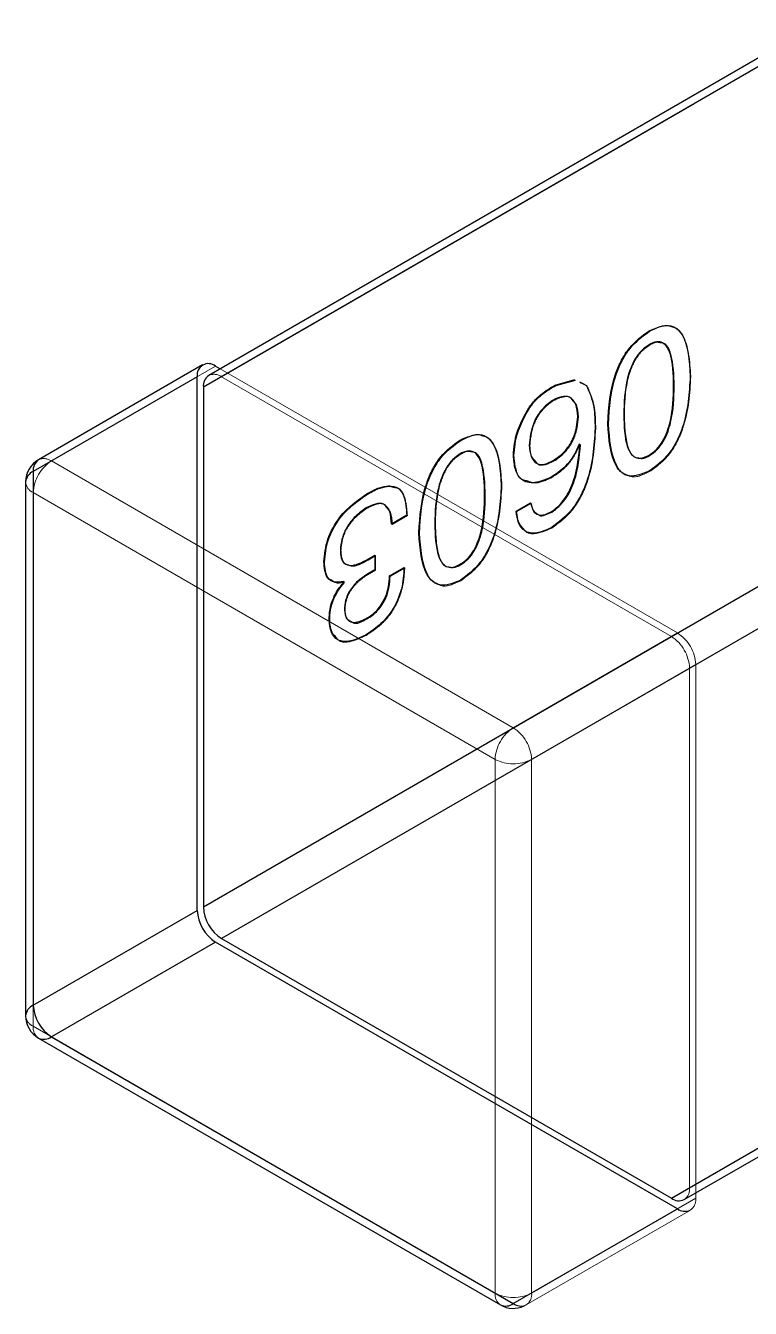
# Model space of a CAD drawing. Header units: millimetres. Extents: x 0 to 841, y 0 to 2287.
# Drawn here: x 586.5 to 588.186, y 221.388 to 224.371 of the extents above; entities that cross this region are included whole.
import ezdxf

# ---------------------------------------------------------------- set-up
doc = ezdxf.new("R2010")
doc.units = ezdxf.units.MM
doc.linetypes.add('HIDDEN', pattern=[1.905, 1.27, -0.635])

msp = doc.modelspace()

# ---------------------------------------------------------------- linework, layer by layer
at = {"color": 7, "linetype": 'Continuous', "lineweight": 25}
for p, q in [((588.3136, 224.359), (586.926, 223.5579)), ((588.3136, 224.3387), (586.9136, 223.5305)), ((587.952, 223.6608), (587.9506, 223.6616)), ((586.9119, 223.5824), (586.53, 223.362)), ((586.9419, 223.5795), (586.9526, 223.5733)), ((586.8994, 223.555), (586.5176, 223.3345)), ((586.8994, 222.3138), (586.8994, 223.555)), ((587.7323, 223.5356), (587.7778, 223.5482)), ((587.7337, 223.5348), (587.7792, 223.5473)), ((587.7888, 223.5427), (587.8049, 223.5347)), ((586.9136, 223.5305), (586.9136, 222.322)), ((587.7337, 223.5348), (587.7323, 223.5356)), ((587.7902, 223.5419), (587.7993, 223.5374)), ((588.0092, 223.5332), (588.0078, 223.534)), ((587.6642, 223.4679), (587.6628, 223.4687)), ((587.7863, 223.4616), (587.7849, 223.4625)), ((587.8562, 223.4449), (587.8548, 223.4457)), ((587.5124, 223.407), (587.5109, 223.4078)), ((587.7895, 223.3973), (587.7879, 223.3982)), ((587.7894, 223.3974), (587.7879, 223.3982)), ((587.7909, 223.3965), (587.7894, 223.3974)), ((587.7909, 223.3965), (587.7895, 223.3973)), ((587.6363, 223.3715), (587.6349, 223.3723)), ((587.952, 223.3717), (587.9506, 223.3725)), ((586.5176, 223.3345), (586.5176, 222.0934)), ((587.7291, 223.359), (587.7277, 223.3598)), ((586.5, 223.31), (586.5, 222.0689)), ((587.2956, 223.2819), (587.2942, 223.2827)), ((587.3466, 223.3007), (587.3452, 223.3015)), ((587.3466, 223.3007), (587.3592, 223.2972)), ((587.5695, 223.2794), (587.5681, 223.2802)), ((587.6411, 223.242), (587.6751, 223.2617)), ((587.6425, 223.2412), (587.6765, 223.2609)), ((587.387, 223.2327), (587.3514, 223.2122)), ((587.6425, 223.2412), (587.6411, 223.242)), ((587.7244, 223.2403), (587.723, 223.2411)), ((587.4165, 223.1911), (587.4151, 223.1919)), ((586.9136, 222.322), (588.3136, 223.1302)), ((587.1952, 223.124), (587.1938, 223.1248)), ((587.2958, 223.1301), (587.3128, 223.1399)), ((587.2972, 223.1293), (587.2958, 223.1301)), ((587.2972, 223.1293), (587.3128, 223.1383)), ((587.3128, 223.1399), (587.3128, 223.106)), ((587.3128, 223.106), (587.2942, 223.0953)), ((587.3468, 223.0918), (587.3808, 223.1114)), ((587.3482, 223.0909), (587.3822, 223.1106)), ((587.5124, 223.1179), (587.5109, 223.1187)), ((587.2401, 223.0766), (587.2401, 223.0784)), ((587.2415, 223.0776), (587.2401, 223.0784)), ((587.2415, 223.0758), (587.2401, 223.0766)), ((587.2415, 223.0758), (587.2415, 223.0776)), ((587.3482, 223.0909), (587.3468, 223.0918)), ((588.3561, 223.0568), (586.956, 222.2485)), ((587.2075, 222.9883), (587.2061, 222.9891)), ((587.2941, 222.9919), (587.2927, 222.9927)), ((588.0025, 221.6444), (589.4026, 222.4526)), ((588.0325, 221.6414), (589.4202, 222.4425)), ((586.5176, 222.0934), (586.8994, 222.3138)), ((586.9419, 222.2403), (586.56, 222.0199)), ((588.0167, 221.6199), (586.9419, 222.2403)), ((586.956, 222.2485), (588.0025, 221.6444)), ((586.53, 222.0169), (587.6048, 221.3965)), ((586.56, 222.0199), (587.6348, 221.3994)), ((587.6348, 221.3994), (588.0167, 221.6199))]:
    msp.add_line(p, q, dxfattribs=at)
at = {"color": 7, "linetype": 'HIDDEN', "lineweight": 18}
for p, q in [((586.956, 223.555), (588.3702, 224.3714)), ((589.4167, 223.7672), (588.0025, 222.9508)), ((588.0449, 222.8773), (589.4592, 223.6938)), ((587.952, 223.6287), (587.9506, 223.6295)), ((586.56, 223.359), (586.9419, 223.5795)), ((586.9526, 223.5733), (588.0167, 222.959)), ((586.956, 223.555), (588.0025, 222.9508)), ((588.0478, 223.5555), (588.0464, 223.5563)), ((587.7993, 223.5374), (587.8064, 223.5339)), ((587.8064, 223.5339), (587.8049, 223.5347)), ((587.7275, 223.4991), (587.7261, 223.4999)), ((587.8933, 223.4663), (587.8918, 223.4671)), ((587.8265, 223.4349), (587.825, 223.4357)), ((587.6734, 223.3947), (587.672, 223.3955)), ((587.5124, 223.3749), (587.5109, 223.3757)), ((587.6348, 222.7386), (586.56, 223.359)), ((587.952, 223.3342), (587.9506, 223.335)), ((587.7244, 223.3206), (587.723, 223.3215)), ((586.5176, 222.0444), (586.5176, 223.2856)), ((586.5176, 223.2856), (587.5924, 222.6651)), ((587.6082, 223.3017), (587.6068, 223.3025)), ((587.2941, 223.2489), (587.2927, 223.2497)), ((587.6765, 223.2609), (587.6751, 223.2617)), ((587.3884, 223.2319), (587.3528, 223.2114)), ((587.3884, 223.2319), (587.387, 223.2327)), ((587.3528, 223.2114), (587.3514, 223.2122)), ((587.4536, 223.2125), (587.4522, 223.2133)), ((587.7244, 223.2028), (587.723, 223.2037)), ((587.2338, 223.1516), (587.2324, 223.1524)), ((587.3142, 223.1391), (587.3128, 223.1399)), ((587.3128, 223.1383), (587.3142, 223.1391)), ((587.3142, 223.1391), (587.3142, 223.1052)), ((587.2956, 223.0945), (587.2942, 223.0953)), ((587.3142, 223.1052), (587.2956, 223.0945)), ((587.3142, 223.1052), (587.3128, 223.106)), ((587.3822, 223.1106), (587.3808, 223.1114)), ((587.5124, 223.0804), (587.5109, 223.0812)), ((587.2431, 223.0124), (587.2417, 223.0132)), ((587.2925, 222.9535), (587.2911, 222.9543)), ((588.0167, 222.959), (587.6348, 222.7386)), ((587.6772, 222.6651), (588.0591, 222.8855)), ((588.0449, 222.8773), (588.0449, 221.6689)), ((588.0591, 222.8855), (588.0591, 221.6444)), ((587.5924, 222.6651), (587.5924, 221.4239)), ((587.6772, 221.4239), (587.6772, 222.6651)), ((589.4592, 222.4853), (588.0449, 221.6689)), ((587.5924, 221.4239), (586.5176, 222.0444)), ((588.0591, 221.6444), (587.6772, 221.4239)), ((587.6648, 221.3965), (588.0467, 221.6169)), ((587.6599, 221.3939), (587.6648, 221.3965))]:
    msp.add_line(p, q, dxfattribs=at)
at = {"color": 7, "linetype": 'Continuous', "lineweight": 25}
for centre, radius, start, end in [((586.9253, 223.5592), 0.0262, 50.7967, 189.214), ((586.9436, 223.5334), 0.0302, 125.698, 185.6204), ((586.56, 223.31), 0.06, 119.9973, 180), ((586.53, 223.3071), 0.0302, 114.3747, 174.3052), ((586.5476, 223.3375), 0.0302, 125.698, 185.6204), ((587.0057, 222.3262), 0.0922, 182.6055, 237.3945), ((586.9915, 222.318), 0.0922, 182.6055, 237.3945), ((586.53, 222.0659), 0.0302, 114.3747, 174.3052), ((586.6097, 222.0976), 0.0922, 182.6055, 237.3945), ((586.56, 222.0689), 0.06, 180, 240.0027), ((586.5424, 222.0444), 0.0302, 245.6861, 305.6182), ((588.0201, 221.6689), 0.0302, 234.3818, 294.314), ((588.0345, 221.6452), 0.031, 234.7963, 289.691), ((587.6172, 221.424), 0.0302, 245.6861, 305.6182), ((587.6348, 221.4484), 0.06, 240.0027, 294.7405), ((587.6527, 221.4247), 0.031, 234.7963, 289.691)]:
    msp.add_arc(centre, radius, start, end, dxfattribs=at)
at = {"color": 7, "linetype": 'HIDDEN', "lineweight": 18}
for centre, radius, start, end in [((586.9384, 223.5304), 0.0302, 54.3818, 114.314), ((586.5424, 223.3345), 0.0302, 54.3818, 114.314), ((586.6097, 223.2814), 0.0922, 122.6055, 177.3945), ((586.53, 223.313), 0.0302, 185.6948, 245.6253), ((587.9528, 222.8732), 0.0922, 2.6055, 57.3945), ((587.967, 222.8813), 0.0922, 2.6055, 57.3945), ((587.6845, 222.6609), 0.0922, 122.6055, 177.3945), ((587.5851, 222.6609), 0.0922, 2.6055, 57.3945), ((587.6348, 222.747), 0.0922, 242.6097, 297.3903), ((586.53, 222.0719), 0.0302, 185.6948, 245.6253), ((586.5476, 222.0415), 0.0302, 174.3796, 234.302), ((588.0149, 221.6659), 0.0302, 305.698, 5.6204), ((588.0304, 221.641), 0.0289, 300.2638, 6.7169), ((587.6224, 221.421), 0.0302, 174.3796, 234.302), ((587.6348, 221.5058), 0.0922, 242.6097, 297.3903), ((587.6493, 221.4202), 0.0282, 299.2639, 7.7168)]:
    msp.add_arc(centre, radius, start, end, dxfattribs=at)
at = {"color": 7, "linetype": 'Continuous', "lineweight": 25}
for points, knots in [([(587.8548, 223.4457), (587.857, 223.4843), (587.8598, 223.5327), (587.886, 223.5939), (587.9105, 223.6325), (587.9346, 223.65), (587.9506, 223.6616)], [0, 0, 0, 0, 0.499687, 0.625352, 0.750869, 1, 1, 1, 1]), ([(587.9506, 223.6616), (587.9666, 223.6685), (587.9907, 223.6787), (588.0152, 223.6685), (588.0414, 223.6375), (588.0442, 223.5924), (588.0464, 223.5563)], [0, 0, 0, 0, 0.249123, 0.374635, 0.500323, 1, 1, 1, 1]), ([(587.952, 223.6608), (587.9685, 223.6689), (587.9873, 223.678), (588.0008, 223.6722), (588.0024, 223.6715)], [0, 0, 0, 0, 0.881067, 1, 1, 1, 1]), ([(587.8562, 223.4449), (587.8584, 223.4835), (587.8612, 223.5318), (587.8874, 223.5931), (587.9119, 223.6316), (587.936, 223.6492), (587.952, 223.6608)], [0, 0, 0, 0, 0.499687, 0.625352, 0.750869, 1, 1, 1, 1]), ([(588.0078, 223.534), (588.0072, 223.5606), (588.0063, 223.6005), (587.988, 223.6339), (587.9681, 223.6379), (587.9564, 223.6323), (587.9506, 223.6295)], [0, 0, 0, 0, 0.500896, 0.749906, 0.874864, 1, 1, 1, 1]), ([(588.0092, 223.5332), (588.0083, 223.5592), (588.0071, 223.5981), (587.9916, 223.6325), (587.9792, 223.6337), (587.9768, 223.6339)], [0, 0, 0, 0, 0.619324, 0.927207, 1, 1, 1, 1]), ([(587.9506, 223.6295), (587.9447, 223.6254), (587.9331, 223.6172), (587.9128, 223.5905), (587.8935, 223.5357), (587.8925, 223.4946), (587.8918, 223.4671)], [0, 0, 0, 0, 0.125208, 0.250259, 0.499246, 1, 1, 1, 1]), ([(588.0464, 223.5563), (588.0442, 223.517), (588.0415, 223.4678), (588.0159, 223.4051), (587.9915, 223.3652), (587.9669, 223.3471), (587.9506, 223.335)], [0, 0, 0, 0, 0.500012, 0.625693, 0.751201, 1, 1, 1, 1]), ([(587.6628, 223.4687), (587.6679, 223.4774), (587.6783, 223.4947), (587.703, 223.5181), (587.7212, 223.529), (587.7323, 223.5356)], [0, 0, 0, 0, 0.279388, 0.559544, 1, 1, 1, 1]), ([(587.6642, 223.4679), (587.6693, 223.4765), (587.6797, 223.4939), (587.7044, 223.5173), (587.7226, 223.5282), (587.7337, 223.5348)], [0, 0, 0, 0, 0.279388, 0.559544, 1, 1, 1, 1]), ([(587.8049, 223.5347), (587.8119, 223.5189), (587.8244, 223.4905), (587.8248, 223.4525), (587.825, 223.4357)], [0, 0, 0, 0, 0.558783, 1, 1, 1, 1]), ([(587.9506, 223.3725), (587.9564, 223.3765), (587.9681, 223.3843), (587.988, 223.4114), (588.0063, 223.4659), (588.0072, 223.5067), (588.0078, 223.534)], [0, 0, 0, 0, 0.125131, 0.250047, 0.49906, 1, 1, 1, 1]), ([(587.952, 223.3717), (587.9578, 223.3756), (587.9695, 223.3835), (587.9894, 223.4106), (588.0077, 223.465), (588.0086, 223.5059), (588.0092, 223.5332)], [0, 0, 0, 0, 0.125131, 0.250047, 0.49906, 1, 1, 1, 1]), ([(587.7261, 223.4999), (587.7174, 223.4935), (587.7, 223.4806), (587.6763, 223.4401), (587.6737, 223.4125), (587.672, 223.3955)], [0, 0, 0, 0, 0.280776, 0.559966, 1, 1, 1, 1]), ([(587.7849, 223.4625), (587.7839, 223.4723), (587.7821, 223.4918), (587.7683, 223.5095), (587.7472, 223.5101), (587.7332, 223.5033), (587.7261, 223.4999)], [0, 0, 0, 0, 0.280779, 0.559503, 0.779325, 1, 1, 1, 1]), ([(587.7863, 223.4616), (587.7857, 223.4719), (587.7848, 223.4885), (587.7759, 223.4968), (587.7725, 223.4999)], [0, 0, 0, 0, 0.622348, 1, 1, 1, 1]), ([(587.6349, 223.3723), (587.6364, 223.39), (587.6391, 223.4216), (587.6555, 223.4543), (587.6628, 223.4687)], [0, 0, 0, 0, 0.55918, 1, 1, 1, 1]), ([(587.6363, 223.3715), (587.6378, 223.3892), (587.6405, 223.4208), (587.6569, 223.4535), (587.6642, 223.4679)], [0, 0, 0, 0, 0.55918, 1, 1, 1, 1]), ([(587.7277, 223.3598), (587.7365, 223.3659), (587.754, 223.3779), (587.774, 223.4082), (587.7828, 223.4376), (587.7842, 223.4542), (587.7849, 223.4625)], [0, 0, 0, 0, 0.280297, 0.558545, 0.778963, 1, 1, 1, 1]), ([(587.7291, 223.359), (587.7379, 223.3651), (587.7554, 223.3771), (587.7754, 223.4074), (587.7842, 223.4368), (587.7856, 223.4533), (587.7863, 223.4616)], [0, 0, 0, 0, 0.280297, 0.558545, 0.778963, 1, 1, 1, 1]), ([(587.8918, 223.4671), (587.8925, 223.4403), (587.8934, 223.4001), (587.9126, 223.3673), (587.9329, 223.364), (587.9447, 223.3697), (587.9506, 223.3725)], [0, 0, 0, 0, 0.500906, 0.749819, 0.874781, 1, 1, 1, 1]), ([(587.5124, 223.407), (587.5289, 223.4151), (587.5477, 223.4242), (587.5611, 223.4184), (587.5627, 223.4177)], [0, 0, 0, 0, 0.881067, 1, 1, 1, 1]), ([(587.825, 223.4357), (587.8227, 223.3943), (587.8197, 223.3426), (587.7919, 223.277), (587.7659, 223.2356), (587.7401, 223.2164), (587.723, 223.2037)], [0, 0, 0, 0, 0.4996441, 0.6253276, 0.750848, 1, 1, 1, 1]), ([(587.9506, 223.335), (587.9344, 223.3286), (587.91, 223.319), (587.8861, 223.3312), (587.8603, 223.3637), (587.8572, 223.4093), (587.8548, 223.4457)], [0, 0, 0, 0, 0.248785, 0.374282, 0.499955, 1, 1, 1, 1]), ([(587.9036, 223.3245), (587.8983, 223.3264), (587.8866, 223.3306), (587.8621, 223.3637), (587.8588, 223.4088), (587.8562, 223.4449)], [0, 0, 0, 0, 0.1461929, 0.3176766, 1, 1, 1, 1]), ([(587.4151, 223.1919), (587.4174, 223.2305), (587.4202, 223.2789), (587.4463, 223.3401), (587.4709, 223.3787), (587.4949, 223.3962), (587.5109, 223.4078)], [0, 0, 0, 0, 0.499687, 0.625352, 0.750869, 1, 1, 1, 1]), ([(587.4165, 223.1911), (587.4188, 223.2297), (587.4216, 223.278), (587.4478, 223.3393), (587.4723, 223.3778), (587.4963, 223.3954), (587.5124, 223.407)], [0, 0, 0, 0, 0.499687, 0.625352, 0.750869, 1, 1, 1, 1]), ([(587.5109, 223.4078), (587.527, 223.4147), (587.551, 223.4249), (587.5755, 223.4147), (587.6017, 223.3837), (587.6045, 223.3386), (587.6068, 223.3025)], [0, 0, 0, 0, 0.249123, 0.374635, 0.500323, 1, 1, 1, 1]), ([(587.672, 223.3955), (587.6729, 223.3862), (587.6747, 223.3677), (587.6878, 223.351), (587.7076, 223.3502), (587.721, 223.3566), (587.7277, 223.3598)], [0, 0, 0, 0, 0.280784, 0.559454, 0.779294, 1, 1, 1, 1]), ([(587.7879, 223.3982), (587.7839, 223.3889), (587.7759, 223.3703), (587.753, 223.3414), (587.7344, 223.329), (587.723, 223.3215)], [0, 0, 0, 0, 0.280289, 0.560345, 1, 1, 1, 1]), ([(587.723, 223.2411), (587.7286, 223.2451), (587.7398, 223.2531), (587.7601, 223.2769), (587.7839, 223.3289), (587.7873, 223.3699), (587.7895, 223.3973)], [0, 0, 0, 0, 0.125456, 0.250769, 0.499842, 1, 1, 1, 1]), ([(587.7244, 223.2403), (587.73, 223.2443), (587.7412, 223.2523), (587.7615, 223.2761), (587.7854, 223.3281), (587.7887, 223.3691), (587.7909, 223.3965)], [0, 0, 0, 0, 0.125456, 0.250769, 0.499842, 1, 1, 1, 1]), ([(587.5109, 223.3757), (587.5051, 223.3716), (587.4934, 223.3634), (587.4732, 223.3367), (587.4538, 223.2819), (587.4529, 223.2408), (587.4522, 223.2133)], [0, 0, 0, 0, 0.125208, 0.250259, 0.499246, 1, 1, 1, 1]), ([(587.5681, 223.2802), (587.5675, 223.3068), (587.5666, 223.3467), (587.5484, 223.3801), (587.5285, 223.3841), (587.5168, 223.3785), (587.5109, 223.3757)], [0, 0, 0, 0, 0.500896, 0.749906, 0.874864, 1, 1, 1, 1]), ([(587.5695, 223.2794), (587.5687, 223.3054), (587.5674, 223.3443), (587.552, 223.3787), (587.5396, 223.3799), (587.5372, 223.3801)], [0, 0, 0, 0, 0.619324, 0.927207, 1, 1, 1, 1]), ([(587.723, 223.3215), (587.71, 223.3159), (587.6842, 223.3049), (587.6529, 223.3118), (587.6378, 223.3386), (587.6359, 223.3611), (587.6349, 223.3723)], [0, 0, 0, 0, 0.280617, 0.559274, 0.779238, 1, 1, 1, 1]), ([(587.6688, 223.3124), (587.6639, 223.3131), (587.6501, 223.3148), (587.6395, 223.3384), (587.6374, 223.3605), (587.6363, 223.3715)], [0, 0, 0, 0, 0.218133, 0.608358, 1, 1, 1, 1]), ([(587.926, 223.3661), (587.9288, 223.3654), (587.9365, 223.3636), (587.946, 223.3685), (587.952, 223.3717)], [0, 0, 0, 0, 0.369471, 1, 1, 1, 1]), ([(587.6868, 223.3581), (587.6883, 223.3558), (587.6932, 223.3487), (587.7094, 223.3498), (587.7225, 223.3559), (587.7291, 223.359)], [0, 0, 0, 0, 0.187603, 0.593003, 1, 1, 1, 1]), ([(587.1938, 223.1248), (587.1956, 223.142), (587.1992, 223.1762), (587.2356, 223.242), (587.272, 223.2673), (587.2942, 223.2827)], [0, 0, 0, 0, 0.28105, 0.560203, 1, 1, 1, 1]), ([(587.1952, 223.124), (587.197, 223.1411), (587.2006, 223.1753), (587.237, 223.2412), (587.2734, 223.2664), (587.2956, 223.2819)], [0, 0, 0, 0, 0.28105, 0.560203, 1, 1, 1, 1]), ([(587.2942, 223.2827), (587.304, 223.2882), (587.3216, 223.2979), (587.338, 223.3004), (587.3452, 223.3015)], [0, 0, 0, 0, 0.560492, 1, 1, 1, 1]), ([(587.2956, 223.2819), (587.3055, 223.2874), (587.323, 223.2971), (587.3394, 223.2996), (587.3466, 223.3007)], [0, 0, 0, 0, 0.560492, 1, 1, 1, 1]), ([(587.3452, 223.3015), (587.3529, 223.3005), (587.3683, 223.2985), (587.3839, 223.2737), (587.3858, 223.2483), (587.387, 223.2327)], [0, 0, 0, 0, 0.279474, 0.559495, 1, 1, 1, 1]), ([(587.6068, 223.3025), (587.6046, 223.2632), (587.6019, 223.214), (587.5762, 223.1514), (587.5519, 223.1114), (587.5273, 223.0933), (587.5109, 223.0812)], [0, 0, 0, 0, 0.500012, 0.625693, 0.751201, 1, 1, 1, 1]), ([(587.5109, 223.1187), (587.5168, 223.1227), (587.5285, 223.1305), (587.5484, 223.1576), (587.5666, 223.2121), (587.5675, 223.2529), (587.5681, 223.2802)], [0, 0, 0, 0, 0.125131, 0.250047, 0.49906, 1, 1, 1, 1]), ([(587.5124, 223.1179), (587.5182, 223.1218), (587.5299, 223.1297), (587.5498, 223.1568), (587.5681, 223.2112), (587.5689, 223.2521), (587.5695, 223.2794)], [0, 0, 0, 0, 0.125131, 0.250047, 0.49906, 1, 1, 1, 1]), ([(587.2927, 223.2497), (587.2842, 223.2438), (587.2674, 223.2321), (587.2462, 223.2056), (587.2348, 223.1767), (587.2332, 223.1606), (587.2324, 223.1524)], [0, 0, 0, 0, 0.280836, 0.559683, 0.779441, 1, 1, 1, 1]), ([(587.3514, 223.2122), (587.3507, 223.2223), (587.3494, 223.2424), (587.3357, 223.2608), (587.3141, 223.2607), (587.2998, 223.2534), (587.2927, 223.2497)], [0, 0, 0, 0, 0.280929, 0.559406, 0.779167, 1, 1, 1, 1]), ([(587.3528, 223.2114), (587.3525, 223.222), (587.352, 223.2393), (587.343, 223.2478), (587.3395, 223.2511)], [0, 0, 0, 0, 0.616199, 1, 1, 1, 1]), ([(587.6751, 223.2617), (587.6767, 223.2552), (587.6798, 223.2423), (587.6919, 223.2323), (587.7076, 223.2332), (587.7179, 223.2385), (587.723, 223.2411)], [0, 0, 0, 0, 0.280442, 0.5594108, 0.7795263, 1, 1, 1, 1]), ([(587.723, 223.2037), (587.7116, 223.1986), (587.6889, 223.1886), (587.661, 223.193), (587.6456, 223.2139), (587.6426, 223.2326), (587.6411, 223.242)], [0, 0, 0, 0, 0.280542, 0.559408, 0.779403, 1, 1, 1, 1]), ([(587.6594, 223.2002), (587.6554, 223.2045), (587.6461, 223.2144), (587.6438, 223.2316), (587.6425, 223.2412)], [0, 0, 0, 0, 0.436778, 1, 1, 1, 1]), ([(587.6945, 223.2335), (587.6947, 223.2333), (587.6982, 223.2304), (587.7093, 223.233), (587.7194, 223.2379), (587.7244, 223.2403)], [0, 0, 0, 0, 0.033719, 0.516467, 1, 1, 1, 1]), ([(587.5109, 223.0812), (587.4947, 223.0748), (587.4703, 223.0652), (587.4465, 223.0774), (587.4207, 223.11), (587.4176, 223.1555), (587.4151, 223.1919)], [0, 0, 0, 0, 0.248785, 0.374282, 0.499955, 1, 1, 1, 1]), ([(587.464, 223.0707), (587.4586, 223.0726), (587.447, 223.0768), (587.4225, 223.11), (587.4192, 223.155), (587.4165, 223.1911)], [0, 0, 0, 0, 0.146193, 0.317677, 1, 1, 1, 1]), ([(587.4522, 223.2133), (587.4528, 223.1865), (587.4537, 223.1463), (587.4729, 223.1135), (587.4933, 223.1102), (587.5051, 223.1159), (587.5109, 223.1187)], [0, 0, 0, 0, 0.500906, 0.749819, 0.874781, 1, 1, 1, 1]), ([(587.2401, 223.0784), (587.2327, 223.0773), (587.2178, 223.0752), (587.1972, 223.0882), (587.1951, 223.1109), (587.1938, 223.1248)], [0, 0, 0, 0, 0.281257, 0.561403, 1, 1, 1, 1]), ([(587.2324, 223.1524), (587.2327, 223.1459), (587.2334, 223.133), (587.2414, 223.1191), (587.262, 223.1128), (587.2818, 223.123), (587.2958, 223.1301)], [0, 0, 0, 0, 0.18739, 0.374072, 0.56088, 1, 1, 1, 1]), ([(587.2522, 223.117), (587.2539, 223.1164), (587.266, 223.1115), (587.2827, 223.1211), (587.2972, 223.1293)], [0, 0, 0, 0, 0.140345, 1, 1, 1, 1]), ([(587.217, 223.0787), (587.2121, 223.0809), (587.1978, 223.0876), (587.1962, 223.1096), (587.1952, 223.124)], [0, 0, 0, 0, 0.342686, 1, 1, 1, 1]), ([(587.2942, 223.0953), (587.2869, 223.0905), (587.2725, 223.0809), (587.2537, 223.0589), (587.2433, 223.034), (587.2422, 223.0202), (587.2417, 223.0132)], [0, 0, 0, 0, 0.2809435, 0.5599268, 0.7795108, 1, 1, 1, 1]), ([(587.3808, 223.1114), (587.3798, 223.0951), (587.3778, 223.0626), (587.3557, 223.0114), (587.3231, 222.9753), (587.3018, 222.9613), (587.2911, 222.9543)], [0, 0, 0, 0, 0.280713, 0.558959, 0.779032, 1, 1, 1, 1]), ([(587.4863, 223.1123), (587.4892, 223.1116), (587.4968, 223.1098), (587.5064, 223.1147), (587.5124, 223.1179)], [0, 0, 0, 0, 0.369471, 1, 1, 1, 1]), ([(587.2061, 222.9891), (587.2065, 222.9971), (587.2071, 223.0131), (587.2144, 223.0378), (587.226, 223.0598), (587.2354, 223.071), (587.2401, 223.0766)], [0, 0, 0, 0, 0.280228, 0.559846, 0.779841, 1, 1, 1, 1]), ([(587.2075, 222.9883), (587.2079, 222.9963), (587.2085, 223.0123), (587.2158, 223.037), (587.2274, 223.059), (587.2368, 223.0702), (587.2415, 223.0758)], [0, 0, 0, 0, 0.280228, 0.559846, 0.779841, 1, 1, 1, 1]), ([(587.2927, 222.9927), (587.3013, 222.9983), (587.3184, 223.0095), (587.3376, 223.0395), (587.3454, 223.0679), (587.3463, 223.0838), (587.3468, 223.0918)], [0, 0, 0, 0, 0.280338, 0.55806, 0.778671, 1, 1, 1, 1]), ([(587.2941, 222.9919), (587.3027, 222.9975), (587.3198, 223.0087), (587.3391, 223.0387), (587.3468, 223.0671), (587.3477, 223.083), (587.3482, 223.0909)], [0, 0, 0, 0, 0.280338, 0.55806, 0.778671, 1, 1, 1, 1]), ([(587.2417, 223.0132), (587.2427, 223.0058), (587.2448, 222.9909), (587.2632, 222.9792), (587.2815, 222.9876), (587.2927, 222.9927)], [0, 0, 0, 0, 0.281079, 0.560309, 1, 1, 1, 1]), ([(587.2911, 222.9543), (587.2795, 222.9488), (587.2562, 222.9377), (587.2263, 222.9389), (587.2097, 222.9595), (587.2073, 222.9793), (587.2061, 222.9891)], [0, 0, 0, 0, 0.280832, 0.559816, 0.77948, 1, 1, 1, 1]), ([(587.2227, 222.9487), (587.2191, 222.9522), (587.2099, 222.9611), (587.2084, 222.978), (587.2075, 222.9883)], [0, 0, 0, 0, 0.392995, 1, 1, 1, 1]), ([(587.26, 222.9844), (587.2608, 222.9838), (587.2689, 222.978), (587.2821, 222.9853), (587.2941, 222.9919)], [0, 0, 0, 0, 0.097396, 1, 1, 1, 1])]:
    msp.add_open_spline(points, degree=3, knots=knots, dxfattribs=at)
at = {"color": 7, "linetype": 'HIDDEN', "lineweight": 18}
for points, knots in [([(588.0024, 223.6715), (588.007, 223.6702), (588.0181, 223.667), (588.0424, 223.6357), (588.0454, 223.5911), (588.0478, 223.5555)], [0, 0, 0, 0, 0.128106, 0.303343, 1, 1, 1, 1]), ([(587.9768, 223.6339), (587.9743, 223.6346), (587.9671, 223.6366), (587.958, 223.6318), (587.952, 223.6287)], [0, 0, 0, 0, 0.345591, 1, 1, 1, 1]), ([(587.952, 223.6287), (587.9461, 223.6246), (587.9345, 223.6164), (587.9143, 223.5897), (587.8949, 223.5349), (587.8939, 223.4938), (587.8933, 223.4663)], [0, 0, 0, 0, 0.125208, 0.250259, 0.499246, 1, 1, 1, 1]), ([(588.0478, 223.5555), (588.0457, 223.5162), (588.043, 223.467), (588.0173, 223.4043), (587.993, 223.3644), (587.9683, 223.3463), (587.952, 223.3342)], [0, 0, 0, 0, 0.500012, 0.625693, 0.751201, 1, 1, 1, 1]), ([(587.8064, 223.5339), (587.8133, 223.5181), (587.8258, 223.4897), (587.8263, 223.4516), (587.8265, 223.4349)], [0, 0, 0, 0, 0.558783, 1, 1, 1, 1]), ([(587.7275, 223.4991), (587.7188, 223.4927), (587.7014, 223.4798), (587.6777, 223.4393), (587.6751, 223.4116), (587.6734, 223.3947)], [0, 0, 0, 0, 0.280776, 0.559966, 1, 1, 1, 1]), ([(587.7725, 223.4999), (587.7708, 223.5024), (587.7657, 223.5101), (587.7483, 223.5088), (587.7345, 223.5024), (587.7275, 223.4991)], [0, 0, 0, 0, 0.197402, 0.597923, 1, 1, 1, 1]), ([(587.8933, 223.4663), (587.8941, 223.4401), (587.8954, 223.4009), (587.9116, 223.3671), (587.9239, 223.3663), (587.926, 223.3661)], [0, 0, 0, 0, 0.625033, 0.935628, 1, 1, 1, 1]), ([(587.8265, 223.4349), (587.8241, 223.3935), (587.8211, 223.3418), (587.7933, 223.2762), (587.7673, 223.2348), (587.7415, 223.2156), (587.7244, 223.2028)], [0, 0, 0, 0, 0.4996441, 0.6253276, 0.750848, 1, 1, 1, 1]), ([(587.5627, 223.4177), (587.5674, 223.4164), (587.5784, 223.4132), (587.6028, 223.3819), (587.6058, 223.3373), (587.6082, 223.3017)], [0, 0, 0, 0, 0.128106, 0.303343, 1, 1, 1, 1]), ([(587.6734, 223.3947), (587.674, 223.385), (587.675, 223.3691), (587.6835, 223.3612), (587.6868, 223.3581)], [0, 0, 0, 0, 0.61344, 1, 1, 1, 1]), ([(587.7894, 223.3974), (587.7853, 223.3881), (587.7773, 223.3695), (587.7544, 223.3406), (587.7358, 223.3282), (587.7244, 223.3206)], [0, 0, 0, 0, 0.280289, 0.560345, 1, 1, 1, 1]), ([(587.5124, 223.3749), (587.5065, 223.3708), (587.4948, 223.3626), (587.4746, 223.3359), (587.4552, 223.2811), (587.4543, 223.24), (587.4536, 223.2125)], [0, 0, 0, 0, 0.125208, 0.250259, 0.499246, 1, 1, 1, 1]), ([(587.5372, 223.3801), (587.5347, 223.3808), (587.5275, 223.3828), (587.5183, 223.378), (587.5124, 223.3749)], [0, 0, 0, 0, 0.345591, 1, 1, 1, 1]), ([(587.952, 223.3342), (587.9351, 223.3263), (587.917, 223.3179), (587.9045, 223.3241), (587.9036, 223.3245)], [0, 0, 0, 0, 0.93128, 1, 1, 1, 1]), ([(587.7244, 223.3206), (587.7111, 223.3142), (587.6903, 223.3043), (587.6744, 223.3103), (587.6688, 223.3124)], [0, 0, 0, 0, 0.643152, 1, 1, 1, 1]), ([(587.3592, 223.2972), (587.3623, 223.2966), (587.3728, 223.2946), (587.385, 223.2723), (587.3871, 223.2473), (587.3884, 223.2319)], [0, 0, 0, 0, 0.138459, 0.473284, 1, 1, 1, 1]), ([(587.6082, 223.3017), (587.606, 223.2624), (587.6033, 223.2132), (587.5776, 223.1505), (587.5533, 223.1106), (587.5287, 223.0925), (587.5124, 223.0804)], [0, 0, 0, 0, 0.500012, 0.625693, 0.751201, 1, 1, 1, 1]), ([(587.2941, 223.2489), (587.2856, 223.243), (587.2688, 223.2313), (587.2477, 223.2048), (587.2362, 223.1759), (587.2346, 223.1597), (587.2338, 223.1516)], [0, 0, 0, 0, 0.280836, 0.559683, 0.779441, 1, 1, 1, 1]), ([(587.3395, 223.2511), (587.3379, 223.2536), (587.3329, 223.2614), (587.3151, 223.2594), (587.3011, 223.2524), (587.2941, 223.2489)], [0, 0, 0, 0, 0.190225, 0.594128, 1, 1, 1, 1]), ([(587.6765, 223.2609), (587.678, 223.2542), (587.6808, 223.2412), (587.69, 223.236), (587.6945, 223.2335)], [0, 0, 0, 0, 0.515484, 1, 1, 1, 1]), ([(587.4536, 223.2125), (587.4545, 223.1863), (587.4558, 223.1472), (587.4719, 223.1133), (587.4842, 223.1125), (587.4863, 223.1123)], [0, 0, 0, 0, 0.625033, 0.935628, 1, 1, 1, 1]), ([(587.7244, 223.2028), (587.7132, 223.1981), (587.6909, 223.1886), (587.667, 223.1892), (587.6604, 223.1988), (587.6594, 223.2002)], [0, 0, 0, 0, 0.461166, 0.919579, 1, 1, 1, 1]), ([(587.2338, 223.1516), (587.2342, 223.1452), (587.2349, 223.1324), (587.2415, 223.1194), (587.2492, 223.1177), (587.2522, 223.117)], [0, 0, 0, 0, 0.383061, 0.764675, 1, 1, 1, 1]), ([(587.3822, 223.1106), (587.3812, 223.0943), (587.3793, 223.0618), (587.3571, 223.0105), (587.3245, 222.9745), (587.3032, 222.9605), (587.2925, 222.9535)], [0, 0, 0, 0, 0.280713, 0.558959, 0.779032, 1, 1, 1, 1]), ([(587.2415, 223.0776), (587.2336, 223.0757), (587.2242, 223.0734), (587.218, 223.078), (587.217, 223.0787)], [0, 0, 0, 0, 0.845266, 1, 1, 1, 1]), ([(587.2956, 223.0945), (587.2884, 223.0897), (587.2739, 223.08), (587.2551, 223.0581), (587.2447, 223.0332), (587.2436, 223.0193), (587.2431, 223.0124)], [0, 0, 0, 0, 0.2809435, 0.5599268, 0.7795108, 1, 1, 1, 1]), ([(587.5124, 223.0804), (587.4955, 223.0725), (587.4774, 223.0641), (587.4648, 223.0703), (587.464, 223.0707)], [0, 0, 0, 0, 0.93128, 1, 1, 1, 1]), ([(587.2431, 223.0124), (587.244, 223.0047), (587.2457, 222.9905), (587.2556, 222.9863), (587.26, 222.9844)], [0, 0, 0, 0, 0.5480569, 1, 1, 1, 1]), ([(587.2925, 222.9535), (587.281, 222.9482), (587.2581, 222.9376), (587.2317, 222.9358), (587.2243, 222.9464), (587.2227, 222.9487)], [0, 0, 0, 0, 0.441068, 0.879235, 1, 1, 1, 1])]:
    msp.add_open_spline(points, degree=3, knots=knots, dxfattribs=at)

doc.saveas('drawing.dxf')
